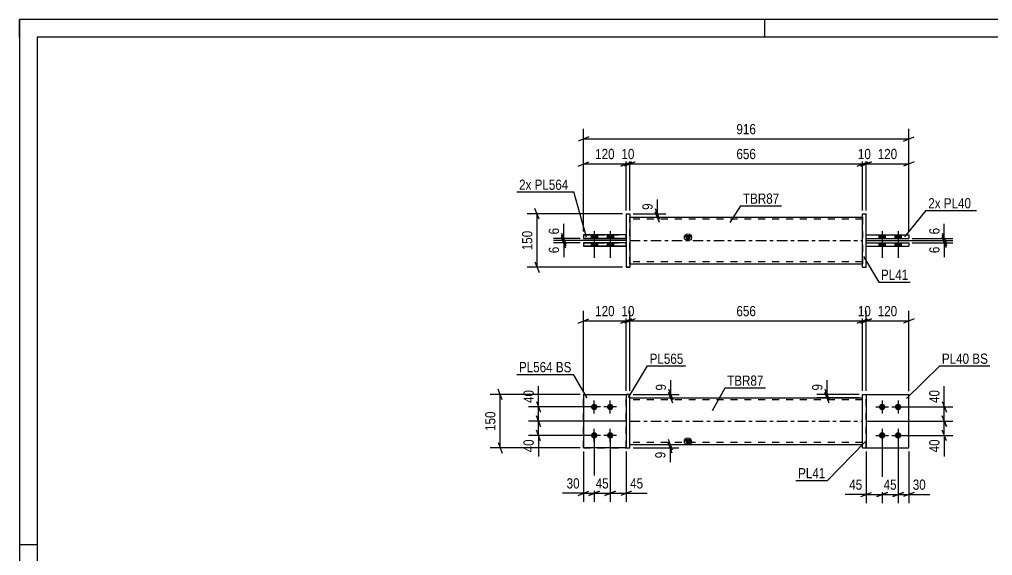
# Model space of a CAD drawing. Header units: millimetres. Extents: x 0 to 420, y 0 to 297.
# Drawn here: x 0 to 274.1, y 146 to 297 of the extents above; entities that cross this region are included whole.
import ezdxf

# ---------------------------------------------------------------- set-up
doc = ezdxf.new("R2010")
doc.units = ezdxf.units.MM
doc.linetypes.add('DXK_LINE_DOT2', pattern=[3.9198, 1.9599, -1.9599])
doc.linetypes.add('DXK_LINE_DOT3', pattern=[5.9187, 2.979, -0.9799, 0.9799, -0.9799])
doc.styles.add('Arial Narrow', font='ARIALN.TTF', dxfattribs={"height": 0.2})

# ---------------------------------------------------------------- blocks, each defined once
blk = doc.blocks.new('Unknown-585639364-1126')
at = {"color": 5, "linetype": 'Continuous'}
for p, q in [((420, 297), (0, 297)), ((0, 297), (0, 0)), ((0, 292), (0, 297)), ((210, 292), (210, 297)), ((415, 292), (5, 292)), ((5, 292), (5, 5)), ((5, 149), (0, 149))]:
    blk.add_line(p, q, dxfattribs=at)
blk = doc.blocks.new('Part-585639364-1641 - 1614')
at = {"color": 2, "linetype": 'Continuous'}
for p, q in [((158.93, 191.37), (170.93, 191.37)), ((158.93, 191.37), (158.93, 176.37)), ((170.93, 176.37), (158.93, 176.37)), ((158.93, 176.37), (158.93, 176.37)), ((170.93, 176.37), (170.93, 176.37)), ((170.93, 176.37), (170.93, 176.37))]:
    blk.add_line(p, q, dxfattribs=at)
at = {"color": 7, "linetype": 'DXK_LINE_DOT2'}
for p, q in [((158.93, 191.37), (170.93, 191.37)), ((170.93, 191.37), (170.93, 191.37)), ((170.93, 191.37), (170.93, 176.37)), ((158.93, 176.37), (170.93, 176.37)), ((158.93, 176.37), (158.93, 176.37))]:
    blk.add_line(p, q, dxfattribs=at)
blk = doc.blocks.new('Bolt-585639364-1616 - 1614')
at = {"linetype": 'Continuous'}
for points in [[(161.93, 186.97), (161.74, 186.99), (161.56, 187.04), (161.4, 187.14), (161.26, 187.26), (161.15, 187.42), (161.07, 187.59), (161.03, 187.77), (161.03, 187.96), (161.07, 188.14), (161.15, 188.32), (161.26, 188.47), (161.4, 188.59), (161.56, 188.69), (161.74, 188.75), (161.93, 188.77), (162.12, 188.75), (162.29, 188.69), (162.46, 188.59), (162.6, 188.47), (162.71, 188.32), (162.78, 188.14), (162.82, 187.96), (162.82, 187.77), (162.78, 187.59), (162.71, 187.42), (162.6, 187.26), (162.46, 187.14), (162.29, 187.04), (162.12, 186.99)], [(166.43, 186.97), (166.24, 186.99), (166.06, 187.04), (165.9, 187.14), (165.76, 187.26), (165.65, 187.42), (165.57, 187.59), (165.53, 187.77), (165.53, 187.96), (165.57, 188.14), (165.65, 188.32), (165.76, 188.47), (165.9, 188.59), (166.06, 188.69), (166.24, 188.75), (166.43, 188.77), (166.62, 188.75), (166.79, 188.69), (166.96, 188.59), (167.1, 188.47), (167.21, 188.32), (167.28, 188.14), (167.32, 187.96), (167.32, 187.77), (167.28, 187.59), (167.21, 187.42), (167.1, 187.26), (166.96, 187.14), (166.79, 187.04), (166.62, 186.99)], [(161.93, 178.97), (161.74, 178.99), (161.56, 179.04), (161.4, 179.14), (161.26, 179.26), (161.15, 179.42), (161.07, 179.59), (161.03, 179.77), (161.03, 179.96), (161.07, 180.14), (161.15, 180.32), (161.26, 180.47), (161.4, 180.59), (161.56, 180.69), (161.74, 180.75), (161.93, 180.77), (162.12, 180.75), (162.29, 180.69), (162.46, 180.59), (162.6, 180.47), (162.71, 180.32), (162.78, 180.14), (162.82, 179.96), (162.82, 179.77), (162.78, 179.59), (162.71, 179.42), (162.6, 179.26), (162.46, 179.14), (162.29, 179.04), (162.12, 178.99)], [(166.43, 178.97), (166.24, 178.99), (166.06, 179.04), (165.9, 179.14), (165.76, 179.26), (165.65, 179.42), (165.57, 179.59), (165.53, 179.77), (165.53, 179.96), (165.57, 180.14), (165.65, 180.32), (165.76, 180.47), (165.9, 180.59), (166.06, 180.69), (166.24, 180.75), (166.43, 180.77), (166.62, 180.75), (166.79, 180.69), (166.96, 180.59), (167.1, 180.47), (167.21, 180.32), (167.28, 180.14), (167.32, 179.96), (167.32, 179.77), (167.28, 179.59), (167.21, 179.42), (167.1, 179.26), (166.96, 179.14), (166.79, 179.04), (166.62, 178.99)]]:
    blk.add_hatch(color=1, dxfattribs=at).paths.add_polyline_path(points)
at = {"color": 1, "linetype": 'Continuous'}
for p, q in [((161.93, 186.07), (161.93, 189.67)), ((166.43, 186.07), (166.43, 189.67)), ((163.73, 187.87), (160.13, 187.87)), ((168.23, 187.87), (164.63, 187.87)), ((161.93, 178.07), (161.93, 181.67)), ((166.43, 178.07), (166.43, 181.67)), ((163.73, 179.87), (160.13, 179.87)), ((168.23, 179.87), (164.63, 179.87))]:
    blk.add_line(p, q, dxfattribs=at)
blk = doc.blocks.new('Part-585639364-1671 - 1614')
at = {"color": 7, "linetype": 'DXK_LINE_DOT2'}
for p, q in [((238.54, 191.36), (250.54, 191.36)), ((238.54, 176.36), (238.54, 191.36)), ((238.54, 191.36), (250.54, 191.36)), ((250.54, 191.36), (250.54, 191.36)), ((250.54, 176.36), (250.54, 191.36)), ((238.54, 176.36), (250.54, 176.36))]:
    blk.add_line(p, q, dxfattribs=at)
at = {"color": 2, "linetype": 'Continuous'}
for p, q in [((238.54, 176.36), (238.54, 176.36)), ((238.54, 176.36), (250.54, 176.36)), ((250.54, 176.36), (250.54, 176.36))]:
    blk.add_line(p, q, dxfattribs=at)
blk = doc.blocks.new('Part-585639364-1631 - 1614')
at = {"color": 2, "linetype": 'Continuous'}
for p, q in [((171.93, 191.37), (170.93, 191.37)), ((170.93, 191.37), (170.93, 176.36)), ((171.93, 176.36), (171.93, 191.37)), ((170.93, 176.37), (171.93, 176.37)), ((170.93, 176.36), (171.93, 176.36)), ((171.93, 176.37), (171.93, 176.36))]:
    blk.add_line(p, q, dxfattribs=at)
at = {"color": 7, "linetype": 'DXK_LINE_DOT2'}
blk.add_line((170.93, 191.36), (171.93, 191.36), dxfattribs=at)
blk = doc.blocks.new('Part-585639364-1636 - 1614')
at = {"color": 7, "linetype": 'DXK_LINE_DOT2'}
for p, q in [((158.93, 191.36), (170.93, 191.36)), ((158.93, 191.36), (170.93, 191.36)), ((158.93, 176.36), (158.93, 191.36)), ((170.93, 191.36), (170.93, 191.36)), ((170.93, 176.36), (170.93, 191.36)), ((158.93, 176.36), (170.93, 176.36))]:
    blk.add_line(p, q, dxfattribs=at)
at = {"color": 2, "linetype": 'Continuous'}
for p, q in [((170.93, 176.36), (158.93, 176.36)), ((158.93, 176.36), (158.93, 176.36)), ((170.93, 176.36), (170.93, 176.36))]:
    blk.add_line(p, q, dxfattribs=at)
blk = doc.blocks.new('Part-585639364-1646 - 1614')
at = {"linetype": 'Continuous'}
blk.add_hatch(color=2, dxfattribs=at).paths.add_polyline_path([(188.33, 177.27), (187.53, 178.67), (189.13, 178.67)])
at = {"color": 2, "linetype": 'Continuous'}
for p, q in [((171.93, 190.47), (237.54, 190.47)), ((188.33, 177.27), (187.53, 178.67)), ((187.53, 178.67), (189.13, 178.67)), ((189.13, 178.67), (188.33, 177.27)), ((171.93, 177.27), (237.54, 177.27))]:
    blk.add_line(p, q, dxfattribs=at)
at = {"color": 7, "linetype": 'DXK_LINE_DOT2'}
for p, q in [((171.93, 177.27), (171.93, 190.47)), ((237.54, 189.87), (171.93, 189.87)), ((237.54, 177.27), (237.54, 190.47)), ((237.54, 177.87), (171.93, 177.87))]:
    blk.add_line(p, q, dxfattribs=at)
at = {"color": 7, "linetype": 'DXK_LINE_DOT3'}
blk.add_line((171.93, 183.87), (237.54, 183.87), dxfattribs=at)
at = {"color": 2, "linetype": 'Continuous'}
blk.add_circle((188.33, 178.17), 1, dxfattribs=at)
blk = doc.blocks.new('Part-585639364-1676 - 1614')
at = {"color": 2, "linetype": 'Continuous'}
for p, q in [((238.54, 191.37), (250.54, 191.37)), ((250.54, 191.37), (250.54, 191.37)), ((250.54, 176.37), (250.54, 191.37)), ((238.54, 176.37), (238.54, 176.37)), ((238.54, 176.37), (238.54, 176.37)), ((238.54, 176.37), (250.54, 176.37))]:
    blk.add_line(p, q, dxfattribs=at)
at = {"color": 7, "linetype": 'DXK_LINE_DOT2'}
for p, q in [((238.54, 191.37), (250.54, 191.37)), ((238.54, 191.37), (238.54, 176.37)), ((238.54, 176.37), (250.54, 176.37))]:
    blk.add_line(p, q, dxfattribs=at)
blk = doc.blocks.new('Part-585639364-1681 - 1614')
at = {"color": 2, "linetype": 'Continuous'}
for p, q in [((237.54, 191.37), (238.54, 191.37)), ((237.54, 176.37), (237.54, 191.37)), ((238.54, 191.37), (238.54, 176.36)), ((237.54, 176.37), (237.54, 176.36)), ((237.54, 176.36), (237.54, 176.37)), ((237.54, 176.37), (238.54, 176.37)), ((237.54, 176.36), (238.54, 176.36))]:
    blk.add_line(p, q, dxfattribs=at)
at = {"color": 7, "linetype": 'DXK_LINE_DOT2'}
blk.add_line((237.54, 191.36), (238.54, 191.36), dxfattribs=at)
blk = doc.blocks.new('Bolt-585639364-1682 - 1614')
at = {"linetype": 'Continuous'}
for points in [[(243.04, 188.77), (243.23, 188.75), (243.41, 188.69), (243.57, 188.59), (243.71, 188.47), (243.82, 188.32), (243.9, 188.14), (243.94, 187.96), (243.94, 187.77), (243.9, 187.59), (243.82, 187.42), (243.71, 187.26), (243.57, 187.14), (243.41, 187.04), (243.23, 186.99), (243.04, 186.97), (242.85, 186.99), (242.68, 187.04), (242.51, 187.14), (242.37, 187.26), (242.26, 187.42), (242.19, 187.59), (242.15, 187.77), (242.15, 187.96), (242.19, 188.14), (242.26, 188.32), (242.37, 188.47), (242.51, 188.59), (242.68, 188.69), (242.85, 188.75)], [(247.54, 188.77), (247.73, 188.75), (247.91, 188.69), (248.07, 188.59), (248.21, 188.47), (248.32, 188.32), (248.4, 188.14), (248.44, 187.96), (248.44, 187.77), (248.4, 187.59), (248.32, 187.42), (248.21, 187.26), (248.07, 187.14), (247.91, 187.04), (247.73, 186.99), (247.54, 186.97), (247.35, 186.99), (247.18, 187.04), (247.01, 187.14), (246.87, 187.26), (246.76, 187.42), (246.69, 187.59), (246.65, 187.77), (246.65, 187.96), (246.69, 188.14), (246.76, 188.32), (246.87, 188.47), (247.01, 188.59), (247.18, 188.69), (247.35, 188.75)], [(243.04, 180.77), (243.23, 180.75), (243.41, 180.69), (243.57, 180.59), (243.71, 180.47), (243.82, 180.32), (243.9, 180.14), (243.94, 179.96), (243.94, 179.77), (243.9, 179.59), (243.82, 179.42), (243.71, 179.26), (243.57, 179.14), (243.41, 179.04), (243.23, 178.99), (243.04, 178.97), (242.85, 178.99), (242.68, 179.04), (242.51, 179.14), (242.37, 179.26), (242.26, 179.42), (242.19, 179.59), (242.15, 179.77), (242.15, 179.96), (242.19, 180.14), (242.26, 180.32), (242.37, 180.47), (242.51, 180.59), (242.68, 180.69), (242.85, 180.75)], [(247.54, 180.77), (247.73, 180.75), (247.91, 180.69), (248.07, 180.59), (248.21, 180.47), (248.32, 180.32), (248.4, 180.14), (248.44, 179.96), (248.44, 179.77), (248.4, 179.59), (248.32, 179.42), (248.21, 179.26), (248.07, 179.14), (247.91, 179.04), (247.73, 178.99), (247.54, 178.97), (247.35, 178.99), (247.18, 179.04), (247.01, 179.14), (246.87, 179.26), (246.76, 179.42), (246.69, 179.59), (246.65, 179.77), (246.65, 179.96), (246.69, 180.14), (246.76, 180.32), (246.87, 180.47), (247.01, 180.59), (247.18, 180.69), (247.35, 180.75)]]:
    blk.add_hatch(color=1, dxfattribs=at).paths.add_polyline_path(points)
at = {"color": 1, "linetype": 'Continuous'}
for p, q in [((243.04, 189.67), (243.04, 186.07)), ((247.54, 189.67), (247.54, 186.07)), ((241.24, 187.87), (244.84, 187.87)), ((245.74, 187.87), (249.34, 187.87)), ((243.04, 181.67), (243.04, 178.07)), ((247.54, 181.67), (247.54, 178.07)), ((241.24, 179.87), (244.84, 179.87)), ((245.74, 179.87), (249.34, 179.87))]:
    blk.add_line(p, q, dxfattribs=at)
blk = doc.blocks.new('Part-585639364-1415 - 1363')
at = {"color": 2, "linetype": 'Continuous'}
for p, q in [((170.93, 242.24), (171.93, 242.24)), ((170.93, 242.24), (170.93, 227.24)), ((171.93, 242.24), (171.93, 227.23)), ((171.93, 227.24), (170.93, 227.24)), ((170.93, 227.24), (170.93, 227.23)), ((170.93, 227.24), (170.93, 227.23)), ((170.93, 227.23), (171.93, 227.23))]:
    blk.add_line(p, q, dxfattribs=at)
at = {"color": 7, "linetype": 'DXK_LINE_DOT2'}
for p, q in [((170.93, 242.23), (171.93, 242.23)), ((171.93, 242.23), (171.93, 242.24))]:
    blk.add_line(p, q, dxfattribs=at)
blk = doc.blocks.new('Bolt-585639364-1367 - 1363')
at = {"linetype": 'Continuous'}
for points in [[(243.94, 236.34), (242.14, 236.34), (242.14, 235.34), (243.94, 235.34)], [(243.94, 236.34), (242.14, 236.34), (242.14, 235.34), (243.94, 235.34)], [(248.44, 236.34), (246.64, 236.34), (246.64, 235.34), (248.44, 235.34)], [(248.44, 236.34), (246.64, 236.34), (246.64, 235.34), (248.44, 235.34)], [(243.94, 234.14), (242.14, 234.14), (242.14, 233.14), (243.94, 233.14)], [(243.94, 234.14), (242.14, 234.14), (242.14, 233.14), (243.94, 233.14)], [(248.44, 234.14), (246.64, 234.14), (246.64, 233.14), (248.44, 233.14)], [(248.44, 234.14), (246.64, 234.14), (246.64, 233.14), (248.44, 233.14)]]:
    blk.add_hatch(color=1, dxfattribs=at).paths.add_polyline_path(points)
at = {"color": 1, "linetype": 'Continuous'}
for p, q in [((242.14, 236.34), (242.14, 235.34)), ((242.14, 236.34), (242.14, 235.34)), ((243.04, 237.34), (243.04, 229.84)), ((243.04, 237.34), (243.04, 229.84)), ((243.94, 236.34), (243.94, 235.34)), ((243.94, 236.34), (243.94, 235.34)), ((246.64, 236.34), (246.64, 235.34)), ((246.64, 236.34), (246.64, 235.34)), ((247.54, 237.34), (247.54, 229.84)), ((247.54, 237.34), (247.54, 229.84)), ((248.44, 236.34), (248.44, 235.34)), ((248.44, 236.34), (248.44, 235.34)), ((242.14, 234.14), (242.14, 233.14)), ((242.14, 234.14), (242.14, 233.14)), ((243.94, 234.14), (243.94, 233.14)), ((243.94, 234.14), (243.94, 233.14)), ((246.64, 234.14), (246.64, 233.14)), ((246.64, 234.14), (246.64, 233.14)), ((248.44, 234.14), (248.44, 233.14)), ((248.44, 234.14), (248.44, 233.14))]:
    blk.add_line(p, q, dxfattribs=at)
blk = doc.blocks.new('Bolt-585639364-1414 - 1363')
at = {"linetype": 'Continuous'}
for points in [[(161.03, 235.34), (162.83, 235.34), (162.83, 236.34), (161.03, 236.34)], [(161.03, 235.34), (162.83, 235.34), (162.83, 236.34), (161.03, 236.34)], [(165.53, 235.34), (167.33, 235.34), (167.33, 236.34), (165.53, 236.34)], [(165.53, 235.34), (167.33, 235.34), (167.33, 236.34), (165.53, 236.34)], [(161.03, 233.14), (162.83, 233.14), (162.83, 234.14), (161.03, 234.14)], [(161.03, 233.14), (162.83, 233.14), (162.83, 234.14), (161.03, 234.14)], [(165.53, 233.14), (167.33, 233.14), (167.33, 234.14), (165.53, 234.14)], [(165.53, 233.14), (167.33, 233.14), (167.33, 234.14), (165.53, 234.14)]]:
    blk.add_hatch(color=1, dxfattribs=at).paths.add_polyline_path(points)
at = {"color": 1, "linetype": 'Continuous'}
for p, q in [((161.03, 236.34), (161.03, 235.34)), ((161.03, 236.34), (161.03, 235.34)), ((161.93, 237.34), (161.93, 229.84)), ((161.93, 237.34), (161.93, 229.84)), ((162.83, 236.34), (162.83, 235.34)), ((162.83, 236.34), (162.83, 235.34)), ((165.53, 236.34), (165.53, 235.34)), ((165.53, 236.34), (165.53, 235.34)), ((166.43, 237.34), (166.43, 229.84)), ((166.43, 237.34), (166.43, 229.84)), ((167.33, 236.34), (167.33, 235.34)), ((167.33, 236.34), (167.33, 235.34)), ((161.03, 234.14), (161.03, 233.14)), ((161.03, 234.14), (161.03, 233.14)), ((162.83, 234.14), (162.83, 233.14)), ((162.83, 234.14), (162.83, 233.14)), ((165.53, 234.14), (165.53, 233.14)), ((165.53, 234.14), (165.53, 233.14)), ((167.33, 234.14), (167.33, 233.14)), ((167.33, 234.14), (167.33, 233.14))]:
    blk.add_line(p, q, dxfattribs=at)
blk = doc.blocks.new('Part-585639364-1430 - 1363')
at = {"color": 2, "linetype": 'Continuous'}
for p, q in [((170.93, 236.34), (158.93, 236.34)), ((158.93, 236.34), (158.93, 235.34)), ((170.93, 235.34), (170.93, 236.34)), ((158.93, 235.34), (170.93, 235.34)), ((158.93, 235.33), (158.93, 235.34)), ((158.93, 235.34), (158.93, 235.33)), ((170.93, 235.33), (158.93, 235.33))]:
    blk.add_line(p, q, dxfattribs=at)
at = {"color": 7, "linetype": 'DXK_LINE_DOT2'}
for p, q in [((158.93, 236.33), (170.93, 236.33)), ((170.93, 235.33), (170.93, 235.34)), ((170.93, 235.34), (170.93, 235.33))]:
    blk.add_line(p, q, dxfattribs=at)
blk = doc.blocks.new('Part-585639364-1393 - 1363')
at = {"color": 2, "linetype": 'Continuous'}
for p, q in [((237.54, 227.24), (237.54, 242.24)), ((237.54, 242.24), (238.54, 242.24)), ((238.54, 227.24), (238.54, 242.24)), ((237.54, 227.24), (238.54, 227.24)), ((237.54, 227.24), (237.54, 227.23)), ((237.54, 227.23), (237.54, 227.24)), ((237.54, 227.23), (238.54, 227.23)), ((238.54, 227.23), (238.54, 227.24)), ((238.54, 227.24), (238.54, 227.23))]:
    blk.add_line(p, q, dxfattribs=at)
at = {"color": 7, "linetype": 'DXK_LINE_DOT2'}
for q in [(237.54, 242.24), (238.54, 242.23)]:
    blk.add_line((237.54, 242.23), q, dxfattribs=at)
blk = doc.blocks.new('Part-585639364-1408 - 1363')
at = {"color": 2, "linetype": 'Continuous'}
for p, q in [((238.54, 234.14), (250.54, 234.14)), ((238.54, 233.14), (238.54, 234.14)), ((238.54, 233.14), (250.54, 233.14)), ((238.54, 233.13), (250.54, 233.13)), ((250.54, 234.14), (250.54, 233.13))]:
    blk.add_line(p, q, dxfattribs=at)
at = {"color": 7, "linetype": 'DXK_LINE_DOT2'}
for p, q in [((238.54, 234.13), (250.54, 234.13)), ((238.54, 233.13), (238.54, 233.14))]:
    blk.add_line(p, q, dxfattribs=at)
blk = doc.blocks.new('Part-585639364-1413 - 1363')
at = {"color": 2, "linetype": 'Continuous'}
for p, q in [((238.54, 236.34), (250.54, 236.34)), ((238.54, 235.34), (238.54, 236.34)), ((250.54, 236.34), (250.54, 235.33)), ((238.54, 235.34), (250.54, 235.34)), ((238.54, 235.33), (250.54, 235.33))]:
    blk.add_line(p, q, dxfattribs=at)
at = {"color": 7, "linetype": 'DXK_LINE_DOT2'}
for p, q in [((238.54, 236.33), (250.54, 236.33)), ((238.54, 235.33), (238.54, 235.34))]:
    blk.add_line(p, q, dxfattribs=at)
blk = doc.blocks.new('Part-585639364-1435 - 1363')
at = {"color": 2, "linetype": 'Continuous'}
for p, q in [((170.93, 234.14), (158.93, 234.14)), ((158.93, 234.14), (158.93, 233.14)), ((158.93, 233.14), (170.93, 233.14)), ((158.93, 233.13), (158.93, 233.14)), ((158.93, 233.14), (158.93, 233.13)), ((170.93, 233.13), (158.93, 233.13)), ((170.93, 233.14), (170.93, 234.14))]:
    blk.add_line(p, q, dxfattribs=at)
at = {"color": 7, "linetype": 'DXK_LINE_DOT2'}
for p, q in [((158.93, 234.13), (170.93, 234.13)), ((170.93, 233.14), (170.93, 233.13)), ((170.93, 233.13), (170.93, 233.14))]:
    blk.add_line(p, q, dxfattribs=at)
blk = doc.blocks.new('Part-585639364-1450 - 1363')
at = {"linetype": 'Continuous'}
blk.add_hatch(color=2, dxfattribs=at).paths.add_polyline_path([(188.33, 234.74), (187.53, 236.14), (189.13, 236.14)])
at = {"color": 2, "linetype": 'Continuous'}
for p, q in [((171.93, 241.34), (237.54, 241.34)), ((188.33, 234.74), (187.53, 236.14)), ((187.53, 236.14), (189.13, 236.14)), ((189.13, 236.14), (188.33, 234.74)), ((171.93, 228.14), (237.54, 228.14))]:
    blk.add_line(p, q, dxfattribs=at)
at = {"color": 7, "linetype": 'DXK_LINE_DOT2'}
for p, q in [((171.93, 228.14), (171.93, 241.34)), ((237.54, 241.34), (237.54, 228.14)), ((237.54, 240.74), (171.93, 240.74)), ((237.54, 228.74), (171.93, 228.74))]:
    blk.add_line(p, q, dxfattribs=at)
at = {"color": 7, "linetype": 'DXK_LINE_DOT3'}
blk.add_line((171.93, 234.74), (237.54, 234.74), dxfattribs=at)
at = {"color": 2, "linetype": 'Continuous'}
blk.add_circle((188.33, 235.64), 1, dxfattribs=at)
blk = doc.blocks.new('StraightDimension-585639364-4703 - 1614')
at = {"color": 7, "linetype": 'Continuous'}
for p, q in [((226.94, 192.87), (228.14, 189.87)), ((228.14, 188.97), (226.94, 191.97)), ((236.54, 191.37), (224.69, 191.37)), ((236.54, 190.47), (224.69, 190.47)), ((227.54, 190.47), (227.54, 191.37))]:
    blk.add_line(p, q, dxfattribs=at)
at = {"color": 0}
blk.add_wipeout([(226.79, 194.92), (222.59, 194.92), (222.59, 191.89), (226.79, 191.89)], dxfattribs=at)
at = {"color": 7, "linetype": 'Continuous'}
blk.add_line((227.54, 191.37), (227.54, 195.45), dxfattribs=at)
blk.add_line((227.54, 191.37), (227.54, 195.45), dxfattribs=at)
at = {"color": 3, "style": 'Arial Narrow'}
blk.add_text('9', height=2.86, rotation=90.0002, dxfattribs=at).set_placement((226.19, 192.49))
blk = doc.blocks.new('StraightDimension-585639364-1948 - 1614')
at = {"color": 7, "linetype": 'Continuous'}
for p, q in [((182.73, 178.77), (183.93, 175.77)), ((172.93, 177.27), (185.73, 177.27)), ((172.93, 176.37), (185.73, 176.37)), ((183.93, 174.87), (182.73, 177.87)), ((183.33, 176.37), (183.33, 177.27))]:
    blk.add_line(p, q, dxfattribs=at)
at = {"color": 0}
blk.add_wipeout([(182.58, 175.84), (178.38, 175.84), (178.38, 172.82), (182.58, 172.82)], dxfattribs=at)
at = {"color": 7, "linetype": 'Continuous'}
blk.add_line((183.33, 176.37), (183.33, 172.29), dxfattribs=at)
blk.add_line((183.33, 176.37), (183.33, 172.29), dxfattribs=at)
at = {"color": 3, "style": 'Arial Narrow'}
blk.add_text('9', height=2.86, rotation=90.0002, dxfattribs=at).set_placement((181.98, 173.42))
blk = doc.blocks.new('StraightDimension-585639364-4675 - 1614')
at = {"color": 7, "linetype": 'Continuous'}
for p, q in [((259.93, 189.37), (261.13, 186.37)), ((248.54, 187.87), (262.93, 187.87)), ((260.53, 183.87), (260.53, 187.87)), ((238.54, 183.87), (262.93, 183.87)), ((261.13, 182.37), (259.93, 185.37))]:
    blk.add_line(p, q, dxfattribs=at)
at = {"color": 0}
blk.add_wipeout([(259.78, 193.25), (255.58, 193.25), (255.58, 188.39), (259.78, 188.39)], dxfattribs=at)
at = {"color": 7, "linetype": 'Continuous'}
blk.add_line((260.53, 187.87), (260.53, 193.77), dxfattribs=at)
blk.add_line((260.53, 187.87), (260.53, 193.77), dxfattribs=at)
at = {"color": 3, "style": 'Arial Narrow'}
blk.add_text('40', height=2.863, rotation=90.0002, dxfattribs=at).set_placement((259.18, 188.99))
blk = doc.blocks.new('StraightDimension-585639364-1979 - 1614')
at = {"color": 7, "linetype": 'Continuous'}
for p, q in [((145.63, 189.37), (146.83, 186.37)), ((160.93, 187.87), (143.38, 187.87)), ((146.23, 183.87), (146.23, 187.87)), ((170.93, 183.87), (143.38, 183.87)), ((146.83, 182.37), (145.63, 185.37))]:
    blk.add_line(p, q, dxfattribs=at)
at = {"color": 0}
blk.add_wipeout([(145.48, 193.25), (141.28, 193.25), (141.28, 188.39), (145.48, 188.39)], dxfattribs=at)
at = {"color": 7, "linetype": 'Continuous'}
blk.add_line((146.23, 187.87), (146.23, 193.77), dxfattribs=at)
blk.add_line((146.23, 187.87), (146.23, 193.77), dxfattribs=at)
at = {"color": 3, "style": 'Arial Narrow'}
blk.add_text('40', height=2.863, rotation=90.0002, dxfattribs=at).set_placement((144.88, 188.99))
blk = doc.blocks.new('StraightDimension-585639364-1821 - 1614')
at = {"color": 7, "linetype": 'Continuous'}
for p, q in [((158.93, 192.37), (158.93, 214.94)), ((170.93, 192.37), (170.93, 214.94)), ((157.43, 211.49), (160.43, 212.69)), ((158.93, 212.09), (170.93, 212.09)), ((172.43, 212.69), (169.43, 211.49))]:
    blk.add_line(p, q, dxfattribs=at)
at = {"color": 0}
blk.add_wipeout([(168.27, 212.84), (168.27, 217.04), (161.59, 217.04), (161.59, 212.84)], dxfattribs=at)
at = {"color": 3, "style": 'Arial Narrow'}
blk.add_text('120', height=2.863, dxfattribs=at).set_placement((162.19, 213.44))
blk = doc.blocks.new('StraightDimension-585639364-1763 - 1614')
at = {"color": 7, "linetype": 'Continuous'}
for p, q in [((243.04, 178.87), (243.04, 160.81)), ((238.54, 175.37), (238.54, 160.81)), ((237.04, 162.61), (240.04, 163.81)), ((238.54, 163.21), (243.04, 163.21)), ((244.54, 163.81), (241.54, 162.61))]:
    blk.add_line(p, q, dxfattribs=at)
at = {"color": 0}
blk.add_wipeout([(238.02, 163.96), (238.02, 168.16), (233.16, 168.16), (233.16, 163.96)], dxfattribs=at)
at = {"color": 7, "linetype": 'Continuous'}
blk.add_line((238.54, 163.21), (232.64, 163.21), dxfattribs=at)
blk.add_line((238.54, 163.21), (232.64, 163.21), dxfattribs=at)
at = {"color": 3, "style": 'Arial Narrow'}
blk.add_text('45', height=2.863, dxfattribs=at).set_placement((233.76, 164.56))
blk = doc.blocks.new('StraightDimension-585639364-1785 - 1614')
at = {"color": 7, "linetype": 'Continuous'}
for p, q in [((243.04, 178.87), (243.04, 160.81)), ((247.54, 178.87), (247.54, 160.81)), ((241.54, 162.61), (244.54, 163.81)), ((243.04, 163.21), (247.54, 163.21)), ((249.04, 163.81), (246.04, 162.61))]:
    blk.add_line(p, q, dxfattribs=at)
at = {"color": 0}
blk.add_wipeout([(247.72, 163.96), (247.72, 168.16), (242.86, 168.16), (242.86, 163.96)], dxfattribs=at)
at = {"color": 3, "style": 'Arial Narrow'}
blk.add_text('45', height=2.863, dxfattribs=at).set_placement((243.46, 164.56))
blk = doc.blocks.new('StraightDimension-585639364-1801 - 1614')
at = {"color": 7, "linetype": 'Continuous'}
for p, q in [((247.54, 178.87), (247.54, 160.81)), ((250.54, 175.36), (250.54, 160.81)), ((246.04, 162.61), (249.04, 163.81)), ((247.54, 163.21), (250.54, 163.21)), ((252.04, 163.81), (249.04, 162.61))]:
    blk.add_line(p, q, dxfattribs=at)
at = {"color": 0}
blk.add_wipeout([(255.92, 163.96), (255.92, 168.16), (251.07, 168.16), (251.07, 163.96)], dxfattribs=at)
at = {"color": 7, "linetype": 'Continuous'}
blk.add_line((250.54, 163.21), (256.45, 163.21), dxfattribs=at)
blk.add_line((250.54, 163.21), (256.45, 163.21), dxfattribs=at)
at = {"color": 3, "style": 'Arial Narrow'}
blk.add_text('30', height=2.863, dxfattribs=at).set_placement((251.67, 164.56))
blk = doc.blocks.new('StraightDimension-585639364-1843 - 1614')
at = {"color": 7, "linetype": 'Continuous'}
for p, q in [((170.93, 192.37), (170.93, 214.94)), ((171.93, 192.37), (171.93, 214.94)), ((169.43, 211.49), (172.43, 212.69)), ((173.43, 212.69), (170.43, 211.49)), ((170.93, 212.09), (171.93, 212.09))]:
    blk.add_line(p, q, dxfattribs=at)
at = {"color": 0}
blk.add_wipeout([(173.86, 212.84), (173.86, 217.04), (169, 217.04), (169, 212.84)], dxfattribs=at)
at = {"color": 3, "style": 'Arial Narrow'}
blk.add_text('10', height=2.863, dxfattribs=at).set_placement((169.6, 213.44))
blk = doc.blocks.new('StraightDimension-585639364-1860 - 1614')
at = {"color": 7, "linetype": 'Continuous'}
for p, q in [((171.93, 192.37), (171.93, 214.94)), ((237.54, 192.37), (237.54, 214.94)), ((173.43, 212.69), (170.43, 211.49)), ((171.93, 212.09), (237.54, 212.09)), ((236.04, 211.49), (239.04, 212.69))]:
    blk.add_line(p, q, dxfattribs=at)
at = {"color": 0}
blk.add_wipeout([(208.08, 212.84), (208.08, 217.04), (201.39, 217.04), (201.39, 212.84)], dxfattribs=at)
at = {"color": 3, "style": 'Arial Narrow'}
blk.add_text('656', height=2.863, dxfattribs=at).set_placement((201.99, 213.44))
blk = doc.blocks.new('StraightDimension-585639364-1869 - 1614')
at = {"color": 7, "linetype": 'Continuous'}
for p, q in [((237.54, 192.37), (237.54, 214.94)), ((238.54, 192.37), (238.54, 214.94)), ((236.04, 211.49), (239.04, 212.69)), ((240.04, 212.69), (237.04, 211.49)), ((237.54, 212.09), (238.54, 212.09))]:
    blk.add_line(p, q, dxfattribs=at)
at = {"color": 0}
blk.add_wipeout([(240.47, 212.84), (240.47, 217.04), (235.61, 217.04), (235.61, 212.84)], dxfattribs=at)
at = {"color": 3, "style": 'Arial Narrow'}
blk.add_text('10', height=2.863, dxfattribs=at).set_placement((236.21, 213.44))
blk = doc.blocks.new('StraightDimension-585639364-1886 - 1614')
at = {"color": 7, "linetype": 'Continuous'}
for p, q in [((238.54, 192.37), (238.54, 214.94)), ((250.54, 192.36), (250.54, 214.94)), ((237.04, 211.49), (240.04, 212.69)), ((238.54, 212.09), (250.54, 212.09)), ((252.04, 212.69), (249.04, 211.49))]:
    blk.add_line(p, q, dxfattribs=at)
at = {"color": 0}
blk.add_wipeout([(247.88, 212.84), (247.88, 217.04), (241.2, 217.04), (241.2, 212.84)], dxfattribs=at)
at = {"color": 3, "style": 'Arial Narrow'}
blk.add_text('120', height=2.863, dxfattribs=at).set_placement((241.8, 213.44))
blk = doc.blocks.new('StraightDimension-585639364-1917 - 1614')
at = {"color": 7, "linetype": 'Continuous'}
for p, q in [((161.93, 178.87), (161.93, 161.17)), ((158.93, 175.36), (158.93, 161.17)), ((157.43, 162.97), (160.43, 164.17)), ((158.93, 163.57), (161.93, 163.57)), ((163.43, 164.17), (160.43, 162.97))]:
    blk.add_line(p, q, dxfattribs=at)
at = {"color": 0}
blk.add_wipeout([(158.4, 164.32), (158.4, 168.52), (153.55, 168.52), (153.55, 164.32)], dxfattribs=at)
at = {"color": 7, "linetype": 'Continuous'}
blk.add_line((158.93, 163.57), (153.02, 163.57), dxfattribs=at)
blk.add_line((158.93, 163.57), (153.02, 163.57), dxfattribs=at)
at = {"color": 3, "style": 'Arial Narrow'}
blk.add_text('30', height=2.863, dxfattribs=at).set_placement((154.15, 164.92))
blk = doc.blocks.new('StraightDimension-585639364-4676 - 1614')
at = {"color": 7, "linetype": 'Continuous'}
for p, q in [((238.54, 183.87), (262.93, 183.87)), ((259.93, 185.37), (261.13, 182.37)), ((260.53, 179.87), (260.53, 183.87)), ((261.13, 178.37), (259.93, 181.37)), ((248.54, 179.87), (262.93, 179.87))]:
    blk.add_line(p, q, dxfattribs=at)
at = {"color": 0}
blk.add_wipeout([(259.78, 179.34), (255.58, 179.34), (255.58, 174.49), (259.78, 174.49)], dxfattribs=at)
at = {"color": 7, "linetype": 'Continuous'}
blk.add_line((260.53, 179.87), (260.53, 173.96), dxfattribs=at)
blk.add_line((260.53, 179.87), (260.53, 173.96), dxfattribs=at)
at = {"color": 3, "style": 'Arial Narrow'}
blk.add_text('40', height=2.863, rotation=90.0002, dxfattribs=at).set_placement((259.18, 175.09))
blk = doc.blocks.new('StraightDimension-585639364-1927 - 1614')
at = {"color": 7, "linetype": 'Continuous'}
for p, q in [((161.93, 178.87), (161.93, 161.17)), ((166.43, 178.87), (166.43, 161.17)), ((160.43, 162.97), (163.43, 164.17)), ((161.93, 163.57), (166.43, 163.57)), ((167.93, 164.17), (164.93, 162.97))]:
    blk.add_line(p, q, dxfattribs=at)
at = {"color": 0}
blk.add_wipeout([(166.61, 164.32), (166.61, 168.52), (161.75, 168.52), (161.75, 164.32)], dxfattribs=at)
at = {"color": 3, "style": 'Arial Narrow'}
blk.add_text('45', height=2.863, dxfattribs=at).set_placement((162.35, 164.92))
blk = doc.blocks.new('StraightDimension-585639364-1934 - 1614')
at = {"color": 7, "linetype": 'Continuous'}
for p, q in [((166.43, 178.87), (166.43, 161.17)), ((170.93, 175.36), (170.93, 161.17)), ((164.93, 162.97), (167.93, 164.17)), ((166.43, 163.57), (170.93, 163.57)), ((172.43, 164.17), (169.43, 162.97))]:
    blk.add_line(p, q, dxfattribs=at)
at = {"color": 0}
blk.add_wipeout([(176.31, 164.32), (176.31, 168.52), (171.45, 168.52), (171.45, 164.32)], dxfattribs=at)
at = {"color": 7, "linetype": 'Continuous'}
blk.add_line((170.93, 163.57), (176.83, 163.57), dxfattribs=at)
blk.add_line((170.93, 163.57), (176.83, 163.57), dxfattribs=at)
at = {"color": 3, "style": 'Arial Narrow'}
blk.add_text('45', height=2.863, dxfattribs=at).set_placement((172.05, 164.92))
blk = doc.blocks.new('StraightDimension-585639364-1957 - 1614')
at = {"color": 7, "linetype": 'Continuous'}
for p, q in [((182.88, 192.87), (184.08, 189.87)), ((184.08, 188.97), (182.88, 191.97)), ((172.93, 191.37), (185.88, 191.37)), ((172.93, 190.47), (185.88, 190.47)), ((183.48, 190.47), (183.48, 191.37))]:
    blk.add_line(p, q, dxfattribs=at)
at = {"color": 0}
blk.add_wipeout([(182.73, 194.92), (178.53, 194.92), (178.53, 191.89), (182.73, 191.89)], dxfattribs=at)
at = {"color": 7, "linetype": 'Continuous'}
blk.add_line((183.48, 191.37), (183.48, 195.45), dxfattribs=at)
blk.add_line((183.48, 191.37), (183.48, 195.45), dxfattribs=at)
at = {"color": 3, "style": 'Arial Narrow'}
blk.add_text('9', height=2.86, rotation=90.0002, dxfattribs=at).set_placement((182.13, 192.49))
blk = doc.blocks.new('StraightDimension-585639364-1966 - 1614')
at = {"color": 7, "linetype": 'Continuous'}
for p, q in [((170.93, 183.87), (143.38, 183.87)), ((145.63, 185.37), (146.83, 182.37)), ((146.23, 179.87), (146.23, 183.87)), ((146.83, 178.37), (145.63, 181.37)), ((160.93, 179.87), (143.38, 179.87))]:
    blk.add_line(p, q, dxfattribs=at)
at = {"color": 0}
blk.add_wipeout([(145.48, 179.34), (141.28, 179.34), (141.28, 174.48), (145.48, 174.48)], dxfattribs=at)
at = {"color": 7, "linetype": 'Continuous'}
blk.add_line((146.23, 179.87), (146.23, 173.96), dxfattribs=at)
blk.add_line((146.23, 179.87), (146.23, 173.96), dxfattribs=at)
at = {"color": 3, "style": 'Arial Narrow'}
blk.add_text('40', height=2.863, rotation=90.0002, dxfattribs=at).set_placement((144.88, 175.08))
blk = doc.blocks.new('StraightDimension-585639364-2001 - 1614')
at = {"color": 7, "linetype": 'Continuous'}
for p, q in [((136.03, 189.86), (134.83, 192.86)), ((157.93, 191.36), (132.58, 191.36)), ((135.43, 176.36), (135.43, 191.36)), ((157.93, 176.36), (132.58, 176.36)), ((134.83, 177.86), (136.03, 174.86))]:
    blk.add_line(p, q, dxfattribs=at)
at = {"color": 0}
blk.add_wipeout([(134.68, 187.21), (130.48, 187.21), (130.48, 180.52), (134.68, 180.52)], dxfattribs=at)
at = {"color": 3, "style": 'Arial Narrow'}
blk.add_text('150', height=2.863, rotation=90.0002, dxfattribs=at).set_placement((134.08, 181.12))
blk = doc.blocks.new('StraightDimension-585639364-1479 - 1363')
at = {"color": 7, "linetype": 'Continuous'}
for p, q in [((171.93, 243.24), (171.93, 259.18)), ((237.54, 243.23), (237.54, 259.18)), ((173.43, 256.93), (170.43, 255.73)), ((171.93, 256.33), (237.54, 256.33)), ((236.04, 255.73), (239.04, 256.93))]:
    blk.add_line(p, q, dxfattribs=at)
at = {"color": 0}
blk.add_wipeout([(208.08, 257.08), (208.08, 261.28), (201.39, 261.28), (201.39, 257.08)], dxfattribs=at)
at = {"color": 3, "style": 'Arial Narrow'}
blk.add_text('656', height=2.863, dxfattribs=at).set_placement((201.99, 257.68))
blk = doc.blocks.new('StraightDimension-585639364-1554 - 1363')
at = {"color": 7, "linetype": 'Continuous'}
for p, q in [((172.93, 242.24), (182.11, 242.24)), ((172.93, 241.34), (182.11, 241.34)), ((179.11, 243.74), (180.31, 240.74)), ((180.31, 239.84), (179.11, 242.84)), ((179.71, 241.34), (179.71, 242.24))]:
    blk.add_line(p, q, dxfattribs=at)
at = {"color": 0}
blk.add_wipeout([(178.96, 245.8), (174.76, 245.8), (174.76, 242.77), (178.96, 242.77)], dxfattribs=at)
at = {"color": 7, "linetype": 'Continuous'}
blk.add_line((179.71, 242.24), (179.71, 246.32), dxfattribs=at)
blk.add_line((179.71, 242.24), (179.71, 246.32), dxfattribs=at)
at = {"color": 3, "style": 'Arial Narrow'}
blk.add_text('9', height=2.86, rotation=90.0002, dxfattribs=at).set_placement((178.36, 243.37))
blk = doc.blocks.new('StraightDimension-585639364-1452 - 1363')
at = {"color": 7, "linetype": 'Continuous'}
for p, q in [((158.93, 237.33), (158.93, 259.18)), ((170.93, 243.24), (170.93, 259.18)), ((157.43, 255.73), (160.43, 256.93)), ((158.93, 256.33), (170.93, 256.33)), ((172.43, 256.93), (169.43, 255.73))]:
    blk.add_line(p, q, dxfattribs=at)
at = {"color": 0}
blk.add_wipeout([(168.27, 257.08), (168.27, 261.28), (161.59, 261.28), (161.59, 257.08)], dxfattribs=at)
at = {"color": 3, "style": 'Arial Narrow'}
blk.add_text('120', height=2.863, dxfattribs=at).set_placement((162.19, 257.68))
blk = doc.blocks.new('StraightDimension-585639364-1499 - 1363')
at = {"color": 7, "linetype": 'Continuous'}
for p, q in [((238.54, 243.23), (238.54, 259.18)), ((250.54, 237.34), (250.54, 259.18)), ((237.04, 255.73), (240.04, 256.93)), ((238.54, 256.33), (250.54, 256.33)), ((252.04, 256.93), (249.04, 255.73))]:
    blk.add_line(p, q, dxfattribs=at)
at = {"color": 0}
blk.add_wipeout([(247.88, 257.08), (247.88, 261.28), (241.2, 261.28), (241.2, 257.08)], dxfattribs=at)
at = {"color": 3, "style": 'Arial Narrow'}
blk.add_text('120', height=2.863, dxfattribs=at).set_placement((241.8, 257.68))
blk = doc.blocks.new('StraightDimension-585639364-1536 - 1363')
at = {"color": 7, "linetype": 'Continuous'}
for p, q in [((152.74, 236.83), (153.94, 233.83)), ((153.94, 233.24), (152.74, 236.24)), ((157.93, 235.33), (150.49, 235.33)), ((170.93, 234.74), (150.49, 234.74)), ((153.34, 234.74), (153.34, 235.33))]:
    blk.add_line(p, q, dxfattribs=at)
at = {"color": 0}
blk.add_wipeout([(152.59, 238.89), (148.39, 238.89), (148.39, 235.86), (152.59, 235.86)], dxfattribs=at)
at = {"color": 7, "linetype": 'Continuous'}
blk.add_line((153.34, 235.33), (153.34, 239.41), dxfattribs=at)
blk.add_line((153.34, 235.33), (153.34, 239.41), dxfattribs=at)
at = {"color": 3, "style": 'Arial Narrow'}
blk.add_text('6', height=2.86, rotation=90.0002, dxfattribs=at).set_placement((151.99, 236.46))
blk = doc.blocks.new('StraightDimension-585639364-1489 - 1363')
at = {"color": 7, "linetype": 'Continuous'}
for p, q in [((237.54, 243.23), (237.54, 259.18)), ((238.54, 243.23), (238.54, 259.18)), ((236.04, 255.73), (239.04, 256.93)), ((240.04, 256.93), (237.04, 255.73)), ((237.54, 256.33), (238.54, 256.33))]:
    blk.add_line(p, q, dxfattribs=at)
at = {"color": 0}
blk.add_wipeout([(240.47, 257.08), (240.47, 261.28), (235.61, 261.28), (235.61, 257.08)], dxfattribs=at)
at = {"color": 3, "style": 'Arial Narrow'}
blk.add_text('10', height=2.863, dxfattribs=at).set_placement((236.21, 257.68))
blk = doc.blocks.new('StraightDimension-585639364-1469 - 1363')
at = {"color": 7, "linetype": 'Continuous'}
for p, q in [((170.93, 243.24), (170.93, 259.18)), ((171.93, 243.24), (171.93, 259.18)), ((169.43, 255.73), (172.43, 256.93)), ((173.43, 256.93), (170.43, 255.73)), ((170.93, 256.33), (171.93, 256.33))]:
    blk.add_line(p, q, dxfattribs=at)
at = {"color": 0}
blk.add_wipeout([(173.86, 257.08), (173.86, 261.28), (169, 261.28), (169, 257.08)], dxfattribs=at)
at = {"color": 3, "style": 'Arial Narrow'}
blk.add_text('10', height=2.863, dxfattribs=at).set_placement((169.6, 257.68))
blk = doc.blocks.new('StraightDimension-585639364-1518 - 1363')
at = {"color": 7, "linetype": 'Continuous'}
for p, q in [((152.74, 236.24), (153.94, 233.24)), ((170.93, 234.74), (150.49, 234.74)), ((157.93, 234.13), (150.49, 234.13)), ((153.94, 232.63), (152.74, 235.63)), ((153.34, 234.13), (153.34, 234.74))]:
    blk.add_line(p, q, dxfattribs=at)
at = {"color": 0}
blk.add_wipeout([(152.59, 233.61), (148.39, 233.61), (148.39, 230.58), (152.59, 230.58)], dxfattribs=at)
at = {"color": 7, "linetype": 'Continuous'}
blk.add_line((153.34, 234.13), (153.34, 230.06), dxfattribs=at)
blk.add_line((153.34, 234.13), (153.34, 230.06), dxfattribs=at)
at = {"color": 3, "style": 'Arial Narrow'}
blk.add_text('6', height=2.86, rotation=90.0002, dxfattribs=at).set_placement((151.99, 231.18))
blk = doc.blocks.new('StraightDimension-585639364-1565 - 1363')
at = {"color": 7, "linetype": 'Continuous'}
for p, q in [((169.93, 242.24), (142.99, 242.24)), ((146.44, 240.74), (145.24, 243.74)), ((145.84, 227.24), (145.84, 242.24)), ((145.24, 228.74), (146.44, 225.74)), ((169.93, 227.24), (142.99, 227.24))]:
    blk.add_line(p, q, dxfattribs=at)
at = {"color": 0}
blk.add_wipeout([(145.09, 238.08), (140.89, 238.08), (140.89, 231.4), (145.09, 231.4)], dxfattribs=at)
at = {"color": 3, "style": 'Arial Narrow'}
blk.add_text('150', height=2.863, rotation=90.0002, dxfattribs=at).set_placement((144.49, 232))
blk = doc.blocks.new('StraightDimension-585639364-4713 - 1363')
at = {"color": 7, "linetype": 'Continuous'}
for p, q in [((259.94, 236.84), (261.14, 233.84)), ((261.14, 233.23), (259.94, 236.23)), ((238.54, 234.73), (262.94, 234.73)), ((251.54, 235.34), (262.94, 235.34)), ((260.54, 234.73), (260.54, 235.34))]:
    blk.add_line(p, q, dxfattribs=at)
at = {"color": 0}
blk.add_wipeout([(259.79, 238.9), (255.59, 238.9), (255.59, 235.87), (259.79, 235.87)], dxfattribs=at)
at = {"color": 7, "linetype": 'Continuous'}
blk.add_line((260.54, 235.34), (260.54, 239.42), dxfattribs=at)
blk.add_line((260.54, 235.34), (260.54, 239.42), dxfattribs=at)
at = {"color": 3, "style": 'Arial Narrow'}
blk.add_text('6', height=2.86, rotation=90.0002, dxfattribs=at).set_placement((259.19, 236.47))
blk = doc.blocks.new('StraightDimension-585639364-4714 - 1363')
at = {"color": 7, "linetype": 'Continuous'}
for p, q in [((259.94, 236.23), (261.14, 233.23)), ((238.54, 234.73), (262.94, 234.73)), ((251.54, 234.14), (262.94, 234.14)), ((261.14, 232.64), (259.94, 235.64)), ((260.54, 234.14), (260.54, 234.73))]:
    blk.add_line(p, q, dxfattribs=at)
at = {"color": 0}
blk.add_wipeout([(259.79, 233.62), (255.59, 233.62), (255.59, 230.59), (259.79, 230.59)], dxfattribs=at)
at = {"color": 7, "linetype": 'Continuous'}
blk.add_line((260.54, 234.14), (260.54, 230.06), dxfattribs=at)
blk.add_line((260.54, 234.14), (260.54, 230.06), dxfattribs=at)
at = {"color": 3, "style": 'Arial Narrow'}
blk.add_text('6', height=2.86, rotation=90.0002, dxfattribs=at).set_placement((259.19, 231.19))
blk = doc.blocks.new('StraightDimension-585639364-4787 - 1363')
at = {"color": 7, "linetype": 'Continuous'}
for p, q in [((158.93, 237.34), (158.93, 266.19)), ((250.54, 237.34), (250.54, 266.19)), ((160.43, 263.94), (157.43, 262.74)), ((158.93, 263.34), (250.54, 263.34)), ((249.04, 262.74), (252.04, 263.94))]:
    blk.add_line(p, q, dxfattribs=at)
at = {"color": 0}
blk.add_wipeout([(208.08, 264.09), (208.08, 268.29), (201.39, 268.29), (201.39, 264.09)], dxfattribs=at)
at = {"color": 3, "style": 'Arial Narrow'}
blk.add_text('916', height=2.863, dxfattribs=at).set_placement((201.99, 264.69))
blk = doc.blocks.new('Mark-585639364-1627 - 1614')
at = {"color": 0}
blk.add_wipeout([(187.05, 200.02), (187.05, 203.02), (177.54, 203.02), (177.54, 200.02)], dxfattribs=at)
blk.add_wipeout([(187.05, 200.02), (187.05, 203.02), (177.54, 203.02), (177.54, 200.02)], dxfattribs=at)
at = {"color": 30, "linetype": 'Continuous'}
for p, q in [((171.57, 190.56), (176.94, 199.42)), ((176.94, 199.42), (187.65, 199.42))]:
    blk.add_line(p, q, dxfattribs=at)
at = {"color": 3, "style": 'Arial Narrow'}
blk.add_text('PL565', height=2.863, dxfattribs=at).set_placement((177.54, 200.02))
blk = doc.blocks.new('Mark-585639364-1642 - 1614')
at = {"color": 0}
blk.add_wipeout([(209.61, 193.86), (209.61, 196.86), (199.38, 196.86), (199.38, 193.86)], dxfattribs=at)
blk.add_wipeout([(209.61, 193.86), (209.61, 196.86), (199.38, 196.86), (199.38, 193.86)], dxfattribs=at)
at = {"color": 30, "linetype": 'Continuous'}
for p, q in [((195.26, 186.92), (198.78, 193.26)), ((198.78, 193.26), (210.21, 193.26))]:
    blk.add_line(p, q, dxfattribs=at)
at = {"color": 3, "style": 'Arial Narrow'}
blk.add_text('TBR87', height=2.863, dxfattribs=at).set_placement((199.38, 193.86))
blk = doc.blocks.new('Mark-585639364-1677 - 1614')
at = {"color": 0}
blk.add_wipeout([(227.05, 167.79), (227.05, 170.79), (219.37, 170.79), (219.37, 167.79)], dxfattribs=at)
blk.add_wipeout([(227.05, 167.79), (227.05, 170.79), (219.37, 170.79), (219.37, 167.79)], dxfattribs=at)
at = {"color": 30, "linetype": 'Continuous'}
for p in [(238.22, 178.07), (218.77, 167.19)]:
    blk.add_line(p, (227.65, 167.19), dxfattribs=at)
at = {"color": 3, "style": 'Arial Narrow'}
blk.add_text('PL41', height=2.863, dxfattribs=at).set_placement((219.37, 167.79))
blk = doc.blocks.new('MarkSet-585639364-2044 - 1614')
at = {"color": 0}
blk.add_wipeout([(267.55, 200.04), (267.55, 203.04), (259.87, 203.04), (259.87, 200.04)], dxfattribs=at)
blk.add_wipeout([(267.55, 200.04), (267.55, 203.04), (259.87, 203.04), (259.87, 200.04)], dxfattribs=at)
at = {"color": 30, "linetype": 'Continuous'}
blk.add_line((249.91, 190.22), (259.27, 199.44), dxfattribs=at)
at = {"color": 0}
blk.add_wipeout([(272.83, 200.04), (272.83, 203.04), (268.45, 203.04), (268.45, 200.04)], dxfattribs=at)
blk.add_wipeout([(272.83, 200.04), (272.83, 203.04), (268.45, 203.04), (268.45, 200.04)], dxfattribs=at)
at = {"color": 30, "linetype": 'Continuous'}
blk.add_line((259.27, 199.44), (273.43, 199.44), dxfattribs=at)
at = {"color": 3, "style": 'Arial Narrow'}
for s, p in [('PL40', (259.87, 200.04)), ('BS', (268.45, 200.04))]:
    blk.add_text(s, height=2.863, dxfattribs=at).set_placement(p)
blk = doc.blocks.new('MarkSet-585639364-2066 - 1614')
at = {"color": 0}
blk.add_wipeout([(150.22, 197.66), (150.22, 200.66), (140.72, 200.66), (140.72, 197.66)], dxfattribs=at)
blk.add_wipeout([(150.22, 197.66), (150.22, 200.66), (140.72, 200.66), (140.72, 197.66)], dxfattribs=at)
blk.add_wipeout([(155.5, 197.66), (155.5, 200.66), (151.12, 200.66), (151.12, 197.66)], dxfattribs=at)
blk.add_wipeout([(155.5, 197.66), (155.5, 200.66), (151.12, 200.66), (151.12, 197.66)], dxfattribs=at)
at = {"color": 30, "linetype": 'Continuous'}
for p in [(140.12, 197.06), (159.97, 190.42)]:
    blk.add_line(p, (156.1, 197.06), dxfattribs=at)
at = {"color": 3, "style": 'Arial Narrow'}
for s, p in [('PL564', (140.72, 197.66)), ('BS', (151.12, 197.66))]:
    blk.add_text(s, height=2.863, dxfattribs=at).set_placement(p)
blk = doc.blocks.new('Mark-585639364-1388 - 1363')
at = {"color": 0}
blk.add_wipeout([(250.38, 223.66), (250.38, 226.66), (242.71, 226.66), (242.71, 223.66)], dxfattribs=at)
blk.add_wipeout([(250.38, 223.66), (250.38, 226.66), (242.71, 226.66), (242.71, 223.66)], dxfattribs=at)
at = {"color": 30, "linetype": 'Continuous'}
for p, q in [((237.77, 230.27), (242.11, 223.06)), ((242.11, 223.06), (250.98, 223.06))]:
    blk.add_line(p, q, dxfattribs=at)
at = {"color": 3, "style": 'Arial Narrow'}
blk.add_text('PL41', height=2.863, dxfattribs=at).set_placement((242.71, 223.66))
blk = doc.blocks.new('Mark-585639364-1446 - 1363')
at = {"color": 0}
blk.add_wipeout([(214.06, 245.11), (214.06, 248.11), (203.83, 248.11), (203.83, 245.11)], dxfattribs=at)
blk.add_wipeout([(214.06, 245.11), (214.06, 248.11), (203.83, 248.11), (203.83, 245.11)], dxfattribs=at)
at = {"color": 30, "linetype": 'Continuous'}
for p, q in [((200.21, 239.85), (203.23, 244.51)), ((203.23, 244.51), (214.66, 244.51))]:
    blk.add_line(p, q, dxfattribs=at)
at = {"color": 3, "style": 'Arial Narrow'}
blk.add_text('TBR87', height=2.863, dxfattribs=at).set_placement((203.83, 245.11))
blk = doc.blocks.new('MarkSet-585639364-1605 - 1363')
at = {"color": 30, "linetype": 'Continuous'}
blk.add_line((159.78, 235.72), (156.14, 248.43), dxfattribs=at)
at = {"color": 0}
blk.add_wipeout([(144.23, 249.03), (144.23, 252.03), (140.76, 252.03), (140.76, 249.03)], dxfattribs=at)
blk.add_wipeout([(144.23, 249.03), (144.23, 252.03), (140.76, 252.03), (140.76, 249.03)], dxfattribs=at)
blk.add_wipeout([(154.64, 249.03), (154.64, 252.03), (145.13, 252.03), (145.13, 249.03)], dxfattribs=at)
blk.add_wipeout([(154.64, 249.03), (154.64, 252.03), (145.13, 252.03), (145.13, 249.03)], dxfattribs=at)
at = {"color": 30, "linetype": 'Continuous'}
blk.add_line((140.16, 248.43), (156.14, 248.43), dxfattribs=at)
at = {"color": 3, "style": 'Arial Narrow'}
for s, p in [('2x', (140.76, 249.03)), ('PL564', (145.13, 249.03))]:
    blk.add_text(s, height=2.863, dxfattribs=at).set_placement(p)
blk = doc.blocks.new('MarkSet-585639364-4739 - 1363')
at = {"color": 0}
blk.add_wipeout([(259.51, 243.81), (259.51, 246.81), (256.04, 246.81), (256.04, 243.81)], dxfattribs=at)
blk.add_wipeout([(259.51, 243.81), (259.51, 246.81), (256.04, 246.81), (256.04, 243.81)], dxfattribs=at)
at = {"color": 30, "linetype": 'Continuous'}
blk.add_line((249.48, 235.8), (255.44, 243.21), dxfattribs=at)
at = {"color": 0}
blk.add_wipeout([(268.09, 243.81), (268.09, 246.81), (260.41, 246.81), (260.41, 243.81)], dxfattribs=at)
blk.add_wipeout([(268.09, 243.81), (268.09, 246.81), (260.41, 246.81), (260.41, 243.81)], dxfattribs=at)
at = {"color": 30, "linetype": 'Continuous'}
blk.add_line((255.44, 243.21), (269.59, 243.21), dxfattribs=at)
at = {"color": 3, "style": 'Arial Narrow'}
for s, p in [('2x', (256.04, 243.81)), ('PL40', (260.41, 243.81))]:
    blk.add_text(s, height=2.863, dxfattribs=at).set_placement(p)

msp = doc.modelspace()

# ---------------------------------------------------------------- block references
for name in ['Unknown-585639364-1126', 'Part-585639364-1415 - 1363', 'Part-585639364-1450 - 1363', 'Part-585639364-1393 - 1363', 'Part-585639364-1430 - 1363', 'Bolt-585639364-1414 - 1363', 'Part-585639364-1413 - 1363', 'Bolt-585639364-1367 - 1363', 'Part-585639364-1435 - 1363', 'Part-585639364-1408 - 1363', 'Part-585639364-1641 - 1614', 'Part-585639364-1636 - 1614', 'Bolt-585639364-1616 - 1614', 'Part-585639364-1631 - 1614', 'Part-585639364-1646 - 1614', 'Part-585639364-1681 - 1614', 'Part-585639364-1676 - 1614', 'Part-585639364-1671 - 1614', 'Bolt-585639364-1682 - 1614']:
    msp.add_blockref(name, (0, 0))

# ---------------------------------------------------------------- next in the draw order: block references
for name in ['StraightDimension-585639364-1479 - 1363', 'StraightDimension-585639364-4703 - 1614', 'StraightDimension-585639364-1979 - 1614', 'StraightDimension-585639364-4675 - 1614', 'StraightDimension-585639364-1917 - 1614', 'StraightDimension-585639364-1948 - 1614', 'StraightDimension-585639364-1763 - 1614']:
    msp.add_blockref(name, (0, 0))

# ---------------------------------------------------------------- next in the draw order: block references
for name in ['StraightDimension-585639364-1499 - 1363', 'StraightDimension-585639364-1554 - 1363', 'StraightDimension-585639364-1821 - 1614', 'StraightDimension-585639364-1927 - 1614', 'StraightDimension-585639364-1785 - 1614']:
    msp.add_blockref(name, (0, 0))

# ---------------------------------------------------------------- next in the draw order: block references
for name in ['StraightDimension-585639364-1452 - 1363', 'StraightDimension-585639364-1489 - 1363', 'StraightDimension-585639364-4713 - 1363', 'StraightDimension-585639364-1843 - 1614', 'StraightDimension-585639364-1934 - 1614', 'StraightDimension-585639364-1801 - 1614']:
    msp.add_blockref(name, (0, 0))

# ---------------------------------------------------------------- next in the draw order: block references
for name in ['StraightDimension-585639364-1469 - 1363', 'StraightDimension-585639364-1536 - 1363', 'StraightDimension-585639364-4714 - 1363', 'StraightDimension-585639364-1860 - 1614', 'StraightDimension-585639364-1966 - 1614', 'StraightDimension-585639364-4676 - 1614']:
    msp.add_blockref(name, (0, 0))

# ---------------------------------------------------------------- next in the draw order: block references
for name in ['StraightDimension-585639364-1518 - 1363', 'Mark-585639364-1388 - 1363', 'StraightDimension-585639364-1869 - 1614', 'StraightDimension-585639364-1957 - 1614', 'Mark-585639364-1642 - 1614', 'StraightDimension-585639364-2001 - 1614', 'Mark-585639364-1677 - 1614']:
    msp.add_blockref(name, (0, 0))

# ---------------------------------------------------------------- next in the draw order: block references
for name in ['StraightDimension-585639364-1565 - 1363', 'StraightDimension-585639364-1886 - 1614', 'Mark-585639364-1627 - 1614', 'MarkSet-585639364-2066 - 1614']:
    msp.add_blockref(name, (0, 0))

# ---------------------------------------------------------------- next in the draw order: block references
for name in ['StraightDimension-585639364-4787 - 1363', 'MarkSet-585639364-2044 - 1614']:
    msp.add_blockref(name, (0, 0))

# ---------------------------------------------------------------- next in the draw order: block references
for name in ['MarkSet-585639364-1605 - 1363', 'Mark-585639364-1446 - 1363', 'MarkSet-585639364-4739 - 1363']:
    msp.add_blockref(name, (0, 0))

doc.saveas('drawing.dxf')
